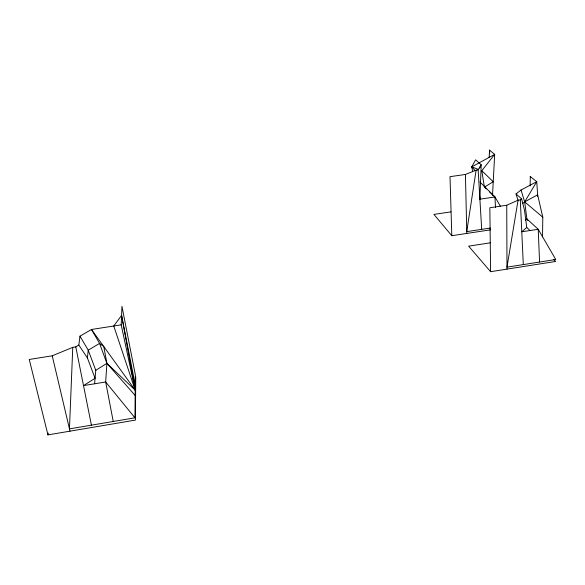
<?xml version="1.0" encoding="UTF-8"?>
<svg xmlns="http://www.w3.org/2000/svg" width="585" height="585" viewBox="0 0 585 585"><rect width="100%" height="100%" fill="white"/><g stroke="black" fill="none" stroke-linecap="round" stroke-linejoin="round"><path stroke-width="0.88" d="M530.12 185.928L530.303 176.429M134.952 417.814L135.34 374.846L121.951 306.328L121.197 324.836L135.201 390.151L106.901 363.358L99.552 343.402L91.487 329.487L79.969 336.156L78.836 345.07L87.399 357.925L95.084 378.283L83.516 385.603L105.666 381.976L134.952 417.814L69.461 428.871L72.767 347.344L75.787 346.868L78.836 345.07M135.757 377.003L135.406 420.096L47.955 434.889L29.25 359.468L52.233 355.804L72.767 347.344M542.536 236.94L542.792 217.21L537.644 194.79L536.73 181.686L530.193 176.451M489.14 157.423L489.608 150.111L489.652 153.723M492.519 195.302L494.683 154.367L489.506 150.126M94.609 383.782L95.779 370.305L88.225 350.181L79.969 336.156M537.483 196.589L537.644 194.79L524.679 201.876L522.566 203.602M87.399 357.925L88.225 350.181L99.552 343.402L103.772 346.539L106.901 363.358L105.666 381.976L113.241 421.478M472.629 171.339L471.773 166.879L475.605 159.837L481.184 164.758L478.15 169.869L476.117 170.162L466.75 231.623L490.449 228.04M47.955 434.889L48.241 433.097M521.03 190.008L516.028 193.935L521.593 198.812L520.299 199.858L518.069 200.187L506.983 267.155L555.75 259.499L538.215 229.283L526.88 218.885L524.679 201.876L521.03 190.008L536.73 181.686L524.679 201.876L542.792 217.21M479.634 168.063L481.184 164.758L479.897 199.185L494.932 196.97L500.424 206.271M135.245 384.952L121.585 315.388L113.761 325.999L135.201 390.151L91.487 329.487L121.197 324.836M486.376 188.948L484.402 187.098L481.791 170.718L494.683 154.367L471.773 166.879L475.086 170.564M521.593 198.812L524.504 210.169L526.756 227.477L521.783 231.792L538.215 229.283L539.567 262.043M525.491 220.07L526.88 218.885L527.772 220.479M95.779 370.305L106.901 363.358L135.15 395.46M484.402 187.098L493.235 181.745L481.791 170.718M553.776 259.601L555.713 261.451L490.603 271.689L489.842 207.755L506.742 205.24L518.069 200.187M490.632 229.825L451.803 235.711L450.011 176.67L465.433 174.454L476.117 170.162M490.245 242.833L468.629 246.153L490.603 271.689M450.911 211.88L433.916 214.402L451.803 235.711M471.773 166.879L478.45 169.438M489.667 192.034L494.932 196.97L495.51 207.609M526.756 227.477L530.01 230.534M479.912 181.964L494.932 196.97M516.028 193.935L518.156 200.765M52.233 355.804L70.003 431.16M75.787 346.868L91.414 425.163M121.585 315.388L135.201 390.151M479.561 196.494L479.897 199.185L479.627 196.48M478.15 169.869L481.696 229.364M520.299 199.858L523.304 264.595M465.433 174.454L466.793 233.437M506.742 205.24L506.99 269.115"/></g></svg>
